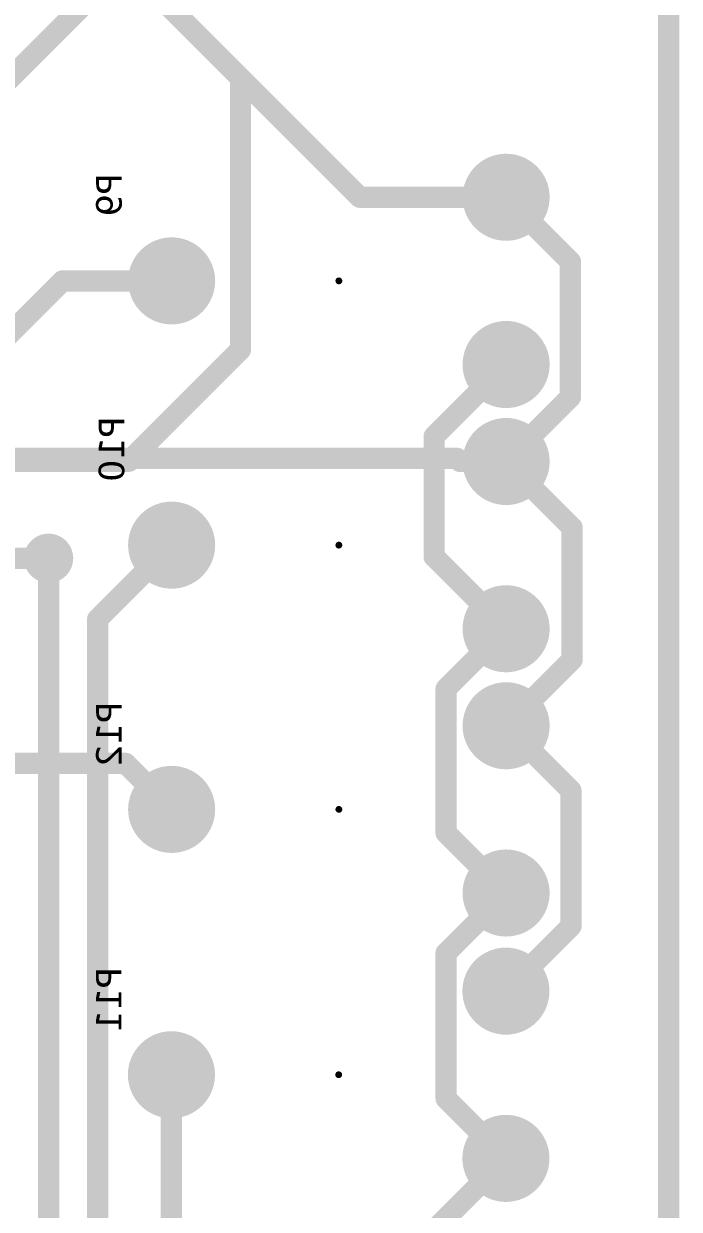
# Model space of a CAD drawing. Header units: millimetres. Extents: x 28 to 434, y 70 to 207.
# Drawn here: x 412.16 to 431.76, y 94.24 to 129.69 of the extents above; entities that cross this region are included whole.
import ezdxf

# ---------------------------------------------------------------- set-up
doc = ezdxf.new("R2010")
doc.units = ezdxf.units.MM
doc.header["$LTSCALE"] = 0.5
doc.layers.get('0').update_dxf_attribs({"color": 250})
for name, color, linetype in [('BottomLayer', 5, 'Continuous'), ('BottomSolder', 6, 'Continuous'), ('MultiLayer', 9, 'Continuous'), ('TopLayer', 1, 'Continuous'), ('TopOverlay', 2, 'Continuous'), ('TopSolder', 216, 'Continuous')]:
    doc.layers.add(name, color=color, linetype=linetype)
doc.styles.get("Standard").update_dxf_attribs({"font": 'verdana.ttf'})

# ---------------------------------------------------------------- blocks, each defined once
blk = doc.blocks.new('TRIMMER_63')
at = {"layer": 'BottomLayer', "const_width": 1.2}
for points in [[(-0.6, 5, 1), (0.6, 5, 1)], [(-3.1, -5, 1), (-1.9, -5, 1)], [(1.9, -5, 1), (3.1, -5, 1)]]:
    blk.add_lwpolyline(points, format="xyb", close=True, dxfattribs=at)
at = {"layer": 'BottomSolder'}
for points, const_width in [([(-0.651, 5, 1), (0.651, 5, 1)], 1.302), ([(-0.051, 0, 1), (0.051, 0, 1)], 0.102), ([(-3.151, -5, 1), (-1.849, -5, 1)], 1.302), ([(1.849, -5, 1), (3.151, -5, 1)], 1.302)]:
    blk.add_lwpolyline(points, format="xyb", close=True, dxfattribs=dict(at, const_width=const_width))
at = {"layer": 'MultiLayer', "const_width": 1.2}
for points in [[(-0.6, 5, 1), (0.6, 5, 1)], [(-3.1, -5, 1), (-1.9, -5, 1)], [(1.9, -5, 1), (3.1, -5, 1)]]:
    blk.add_lwpolyline(points, format="xyb", close=True, dxfattribs=at)
at = {"layer": 'TopLayer', "const_width": 1.2}
for points in [[(-0.6, 5, 1), (0.6, 5, 1)], [(-3.1, -5, 1), (-1.9, -5, 1)], [(1.9, -5, 1), (3.1, -5, 1)]]:
    blk.add_lwpolyline(points, format="xyb", close=True, dxfattribs=at)
at = {"layer": 'TopSolder'}
for points, const_width in [([(-0.651, 5, 1), (0.651, 5, 1)], 1.302), ([(-0.051, 0, 1), (0.051, 0, 1)], 0.102), ([(-3.151, -5, 1), (-1.849, -5, 1)], 1.302), ([(1.849, -5, 1), (3.151, -5, 1)], 1.302)]:
    blk.add_lwpolyline(points, format="xyb", close=True, dxfattribs=dict(at, const_width=const_width))
blk = doc.blocks.new('TRIMMER_64')
at = {"layer": 'BottomLayer', "const_width": 1.2}
for points in [[(-0.6, 5, 1), (0.6, 5, 1)], [(-3.1, -5, 1), (-1.9, -5, 1)], [(1.9, -5, 1), (3.1, -5, 1)]]:
    blk.add_lwpolyline(points, format="xyb", close=True, dxfattribs=at)
at = {"layer": 'BottomSolder'}
for points, const_width in [([(-0.651, 5, 1), (0.651, 5, 1)], 1.302), ([(-0.051, 0, 1), (0.051, 0, 1)], 0.102), ([(-3.151, -5, 1), (-1.849, -5, 1)], 1.302), ([(1.849, -5, 1), (3.151, -5, 1)], 1.302)]:
    blk.add_lwpolyline(points, format="xyb", close=True, dxfattribs=dict(at, const_width=const_width))
at = {"layer": 'MultiLayer', "const_width": 1.2}
for points in [[(-0.6, 5, 1), (0.6, 5, 1)], [(-3.1, -5, 1), (-1.9, -5, 1)], [(1.9, -5, 1), (3.1, -5, 1)]]:
    blk.add_lwpolyline(points, format="xyb", close=True, dxfattribs=at)
at = {"layer": 'TopLayer', "const_width": 1.2}
for points in [[(-0.6, 5, 1), (0.6, 5, 1)], [(-3.1, -5, 1), (-1.9, -5, 1)], [(1.9, -5, 1), (3.1, -5, 1)]]:
    blk.add_lwpolyline(points, format="xyb", close=True, dxfattribs=at)
at = {"layer": 'TopSolder'}
for points, const_width in [([(-0.651, 5, 1), (0.651, 5, 1)], 1.302), ([(-0.051, 0, 1), (0.051, 0, 1)], 0.102), ([(-3.151, -5, 1), (-1.849, -5, 1)], 1.302), ([(1.849, -5, 1), (3.151, -5, 1)], 1.302)]:
    blk.add_lwpolyline(points, format="xyb", close=True, dxfattribs=dict(at, const_width=const_width))
blk = doc.blocks.new('TRIMMER_65')
at = {"layer": 'BottomLayer', "const_width": 1.2}
for points in [[(-0.6, 5, 1), (0.6, 5, 1)], [(-3.1, -5, 1), (-1.9, -5, 1)], [(1.9, -5, 1), (3.1, -5, 1)]]:
    blk.add_lwpolyline(points, format="xyb", close=True, dxfattribs=at)
at = {"layer": 'BottomSolder'}
for points, const_width in [([(-0.651, 5, 1), (0.651, 5, 1)], 1.302), ([(-0.051, 0, 1), (0.051, 0, 1)], 0.102), ([(-3.151, -5, 1), (-1.849, -5, 1)], 1.302), ([(1.849, -5, 1), (3.151, -5, 1)], 1.302)]:
    blk.add_lwpolyline(points, format="xyb", close=True, dxfattribs=dict(at, const_width=const_width))
at = {"layer": 'MultiLayer', "const_width": 1.2}
for points in [[(-0.6, 5, 1), (0.6, 5, 1)], [(-3.1, -5, 1), (-1.9, -5, 1)], [(1.9, -5, 1), (3.1, -5, 1)]]:
    blk.add_lwpolyline(points, format="xyb", close=True, dxfattribs=at)
at = {"layer": 'TopLayer', "const_width": 1.2}
for points in [[(-0.6, 5, 1), (0.6, 5, 1)], [(-3.1, -5, 1), (-1.9, -5, 1)], [(1.9, -5, 1), (3.1, -5, 1)]]:
    blk.add_lwpolyline(points, format="xyb", close=True, dxfattribs=at)
at = {"layer": 'TopSolder'}
for points, const_width in [([(-0.651, 5, 1), (0.651, 5, 1)], 1.302), ([(-0.051, 0, 1), (0.051, 0, 1)], 0.102), ([(-3.151, -5, 1), (-1.849, -5, 1)], 1.302), ([(1.849, -5, 1), (3.151, -5, 1)], 1.302)]:
    blk.add_lwpolyline(points, format="xyb", close=True, dxfattribs=dict(at, const_width=const_width))
blk = doc.blocks.new('TRIMMER_66')
at = {"layer": 'BottomLayer', "const_width": 1.2}
for points in [[(-0.6, 5, 1), (0.6, 5, 1)], [(-3.1, -5, 1), (-1.9, -5, 1)], [(1.9, -5, 1), (3.1, -5, 1)]]:
    blk.add_lwpolyline(points, format="xyb", close=True, dxfattribs=at)
at = {"layer": 'BottomSolder'}
for points, const_width in [([(-0.651, 5, 1), (0.651, 5, 1)], 1.302), ([(-0.051, 0, 1), (0.051, 0, 1)], 0.102), ([(-3.151, -5, 1), (-1.849, -5, 1)], 1.302), ([(1.849, -5, 1), (3.151, -5, 1)], 1.302)]:
    blk.add_lwpolyline(points, format="xyb", close=True, dxfattribs=dict(at, const_width=const_width))
at = {"layer": 'MultiLayer', "const_width": 1.2}
for points in [[(-0.6, 5, 1), (0.6, 5, 1)], [(-3.1, -5, 1), (-1.9, -5, 1)], [(1.9, -5, 1), (3.1, -5, 1)]]:
    blk.add_lwpolyline(points, format="xyb", close=True, dxfattribs=at)
at = {"layer": 'TopLayer', "const_width": 1.2}
for points in [[(-0.6, 5, 1), (0.6, 5, 1)], [(-3.1, -5, 1), (-1.9, -5, 1)], [(1.9, -5, 1), (3.1, -5, 1)]]:
    blk.add_lwpolyline(points, format="xyb", close=True, dxfattribs=at)
at = {"layer": 'TopSolder'}
for points, const_width in [([(-0.651, 5, 1), (0.651, 5, 1)], 1.302), ([(-0.051, 0, 1), (0.051, 0, 1)], 0.102), ([(-3.151, -5, 1), (-1.849, -5, 1)], 1.302), ([(1.849, -5, 1), (3.151, -5, 1)], 1.302)]:
    blk.add_lwpolyline(points, format="xyb", close=True, dxfattribs=dict(at, const_width=const_width))
blk = doc.blocks.new('summing_circuit_1')
at = {"layer": 'BottomLayer', "const_width": 0.635}
for points in [[(111.507, 58.48), (117.522, 64.495)], [(116.9, 56.499), (116.9, 61.397)], [(99.5, 59.1), (105.438, 53.162)], [(119.8, 58.9), (142.751, 58.9)], [(111.507, 55.221), (111.507, 58.48)], [(119.407, 55.221), (121.619, 57.434)], [(121.619, 57.434), (153.985, 57.434)], [(113.563, 53.162), (116.9, 56.499)], [(135.241, 55.227), (140.059, 55.227)], [(105.438, 53.162), (109.007, 49.593)], [(105.438, 53.162), (113.563, 53.162)], [(109.007, 45.221), (109.007, 49.593)], [(114.007, 45.221), (116.157, 47.371)], [(116.157, 47.371), (119.757, 47.371)], [(119.757, 47.371), (121.907, 45.221)], [(121.907, 45.221), (123.701, 47.015)], [(123.701, 47.015), (128.013, 47.015)], [(128.013, 47.015), (129.807, 45.221)], [(129.807, 45.221), (131.601, 47.015)], [(131.601, 47.015), (135.953, 47.015)], [(135.953, 47.015), (137.741, 45.227)], [(109.007, 45.221), (110.93, 43.298)], [(114.984, 43.298), (116.907, 45.221)], [(116.907, 45.221), (118.881, 43.248)], [(122.833, 43.248), (124.807, 45.221)], [(124.807, 45.221), (126.746, 43.282)], [(130.796, 43.282), (132.741, 45.227)], [(110.93, 43.298), (114.984, 43.298)], [(126.746, 43.282), (130.796, 43.282)], [(118.881, 43.248), (122.833, 43.248)], [(44.559, 40.361), (150.163, 40.361)]]:
    blk.add_lwpolyline(points, dxfattribs=at)
at = {"layer": 'BottomLayer'}
for points, const_width in [([(119.482, 58.9, 1), (120.117, 58.9, 1)], 0.635), ([(119.641, 58.9, 1), (119.959, 58.9, 1)], 0.318), ([(111.348, 58.48, 1), (111.666, 58.48, 1)], 0.318), ([(111.348, 58.48, 1), (111.666, 58.48, 1)], 0.318), ([(121.461, 57.434, 1), (121.778, 57.434, 1)], 0.318), ([(121.461, 57.434, 1), (121.778, 57.434, 1)], 0.318), ([(116.741, 56.499, 1), (117.059, 56.499, 1)], 0.318), ([(116.741, 56.499, 1), (117.059, 56.499, 1)], 0.318), ([(111.348, 55.221, 1), (111.666, 55.221, 1)], 0.318), ([(119.248, 55.221, 1), (119.566, 55.221, 1)], 0.318), ([(135.083, 55.227, 1), (135.4, 55.227, 1)], 0.318), ([(105.279, 53.162, 1), (105.597, 53.162, 1)], 0.318), ([(105.279, 53.162, 1), (105.597, 53.162, 1)], 0.318), ([(105.279, 53.162, 1), (105.597, 53.162, 1)], 0.318), ([(113.405, 53.162, 1), (113.722, 53.162, 1)], 0.318), ([(113.405, 53.162, 1), (113.722, 53.162, 1)], 0.318), ([(108.848, 49.593, 1), (109.166, 49.593, 1)], 0.318), ([(108.848, 49.593, 1), (109.166, 49.593, 1)], 0.318), ([(115.998, 47.371, 1), (116.315, 47.371, 1)], 0.318), ([(115.998, 47.371, 1), (116.315, 47.371, 1)], 0.318), ([(119.598, 47.371, 1), (119.916, 47.371, 1)], 0.318), ([(119.598, 47.371, 1), (119.916, 47.371, 1)], 0.318), ([(123.542, 47.015, 1), (123.86, 47.015, 1)], 0.318), ([(123.542, 47.015, 1), (123.86, 47.015, 1)], 0.318), ([(127.854, 47.015, 1), (128.172, 47.015, 1)], 0.318), ([(127.854, 47.015, 1), (128.172, 47.015, 1)], 0.318), ([(131.442, 47.015, 1), (131.76, 47.015, 1)], 0.318), ([(131.442, 47.015, 1), (131.76, 47.015, 1)], 0.318), ([(135.794, 47.015, 1), (136.112, 47.015, 1)], 0.318), ([(135.794, 47.015, 1), (136.112, 47.015, 1)], 0.318), ([(108.848, 45.221, 1), (109.166, 45.221, 1)], 0.318), ([(108.848, 45.221, 1), (109.166, 45.221, 1)], 0.318), ([(113.848, 45.221, 1), (114.166, 45.221, 1)], 0.318), ([(116.748, 45.221, 1), (117.066, 45.221, 1)], 0.318), ([(116.748, 45.221, 1), (117.066, 45.221, 1)], 0.318), ([(121.748, 45.221, 1), (122.066, 45.221, 1)], 0.318), ([(121.748, 45.221, 1), (122.066, 45.221, 1)], 0.318), ([(124.648, 45.221, 1), (124.966, 45.221, 1)], 0.318), ([(124.648, 45.221, 1), (124.966, 45.221, 1)], 0.318), ([(129.648, 45.221, 1), (129.966, 45.221, 1)], 0.318), ([(129.648, 45.221, 1), (129.966, 45.221, 1)], 0.318), ([(132.583, 45.227, 1), (132.9, 45.227, 1)], 0.318), ([(137.583, 45.227, 1), (137.9, 45.227, 1)], 0.318), ([(110.771, 43.298, 1), (111.089, 43.298, 1)], 0.318), ([(110.771, 43.298, 1), (111.089, 43.298, 1)], 0.318), ([(114.825, 43.298, 1), (115.143, 43.298, 1)], 0.318), ([(114.825, 43.298, 1), (115.143, 43.298, 1)], 0.318), ([(126.587, 43.282, 1), (126.905, 43.282, 1)], 0.318), ([(126.587, 43.282, 1), (126.905, 43.282, 1)], 0.318), ([(130.638, 43.282, 1), (130.955, 43.282, 1)], 0.318), ([(130.638, 43.282, 1), (130.955, 43.282, 1)], 0.318), ([(118.722, 43.248, 1), (119.039, 43.248, 1)], 0.318), ([(118.722, 43.248, 1), (119.039, 43.248, 1)], 0.318), ([(122.674, 43.248, 1), (122.992, 43.248, 1)], 0.318), ([(122.674, 43.248, 1), (122.992, 43.248, 1)], 0.318)]:
    blk.add_lwpolyline(points, format="xyb", close=True, dxfattribs=dict(at, const_width=const_width))
at = {"layer": 'BottomSolder', "const_width": 0.737}
blk.add_lwpolyline([(119.432, 58.9, 1), (120.168, 58.9, 1)], format="xyb", close=True, dxfattribs=at)
at = {"layer": 'MultiLayer', "const_width": 0.635}
blk.add_lwpolyline([(119.482, 58.9, 1), (120.117, 58.9, 1)], format="xyb", close=True, dxfattribs=at)
at = {"layer": 'TopLayer', "const_width": 0.635}
for points in [[(125.933, 56.595), (125.933, 69.545)], [(99.5, 54.1), (108.966, 63.566)], [(116.815, 46.685), (116.815, 61.52)], [(119.8, 58.9), (119.8, 59.967)], [(125.933, 56.595), (127.307, 55.221)], [(137.741, 45.227), (139.773, 47.259)], [(116.815, 46.685), (116.907, 46.593)], [(116.907, 45.221), (116.907, 46.593)]]:
    blk.add_lwpolyline(points, dxfattribs=at)
at = {"layer": 'TopLayer'}
for points, const_width in [([(119.482, 58.9, 1), (120.117, 58.9, 1)], 0.635), ([(119.641, 58.9, 1), (119.959, 58.9, 1)], 0.318), ([(125.774, 56.595, 1), (126.092, 56.595, 1)], 0.318), ([(125.774, 56.595, 1), (126.092, 56.595, 1)], 0.318), ([(127.148, 55.221, 1), (127.466, 55.221, 1)], 0.318), ([(116.656, 46.685, 1), (116.973, 46.685, 1)], 0.318), ([(116.656, 46.685, 1), (116.973, 46.685, 1)], 0.318), ([(116.748, 46.593, 1), (117.066, 46.593, 1)], 0.318), ([(116.748, 46.593, 1), (117.066, 46.593, 1)], 0.318), ([(116.748, 45.221, 1), (117.066, 45.221, 1)], 0.318), ([(137.583, 45.227, 1), (137.9, 45.227, 1)], 0.318)]:
    blk.add_lwpolyline(points, format="xyb", close=True, dxfattribs=dict(at, const_width=const_width))
at = {"layer": 'TopSolder', "const_width": 0.737}
blk.add_lwpolyline([(119.432, 58.9, 1), (120.168, 58.9, 1)], format="xyb", close=True, dxfattribs=at)
for name, p in [('TRIMMER_66', (111.507, 50.221)), ('TRIMMER_65', (119.407, 50.221)), ('TRIMMER_63', (127.307, 50.221)), ('TRIMMER_64', (135.241, 50.227))]:
    blk.add_blockref(name, p)
at = {"layer": 'TopOverlay'}
for s, p in [('P9', (108.285, 56.716)), ('P12', (124.085, 56.716)), ('P11', (132.02, 56.722)), ('P10', (115.555, 56.64))]:
    blk.add_text(s, height=0.762, dxfattribs=at).set_placement(p)

msp = doc.modelspace()

# ---------------------------------------------------------------- block references
at = {"linetype": 'Continuous', "extrusion": (2.09798e-15, 0, -1), "rotation": 270}
msp.add_blockref('summing_circuit_1', (-471.8, 233.504, 23.731), dxfattribs=at)

doc.saveas('drawing.dxf')
